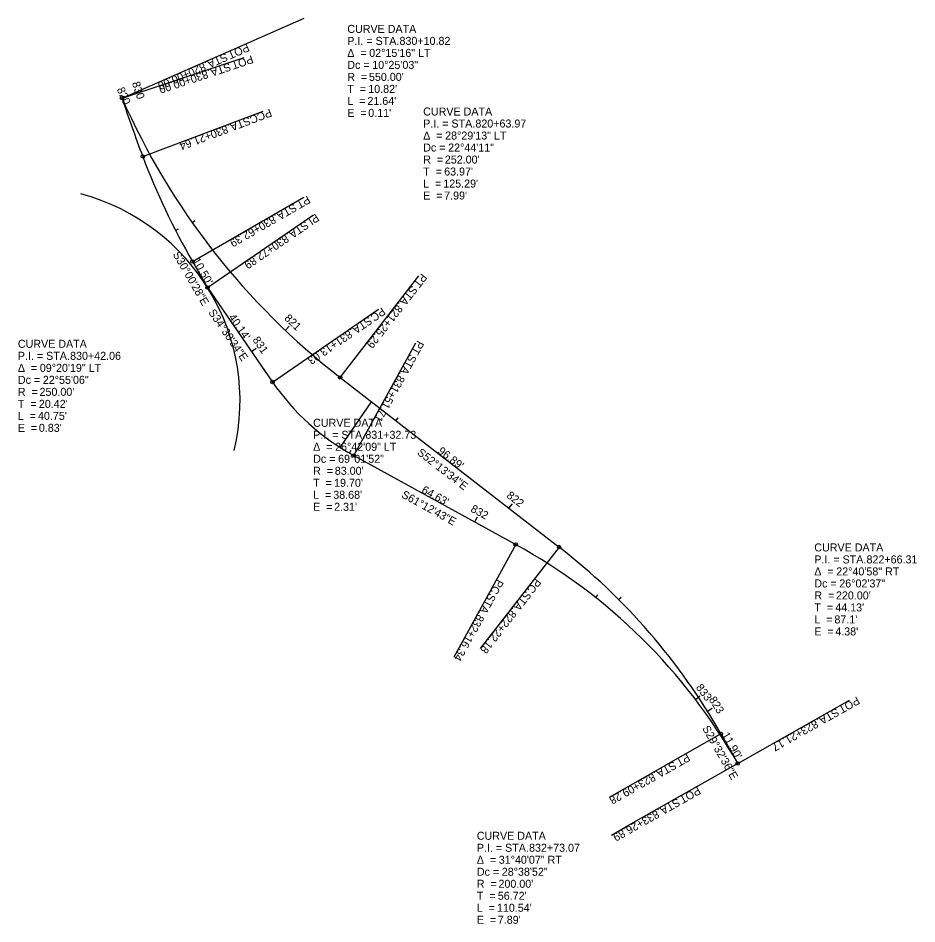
# Model space of a CAD drawing. Extents: x 152712 to 153027, y 329969 to 330286.
import ezdxf

# ---------------------------------------------------------------- set-up
doc = ezdxf.new("R2010")
doc.units = 0
for name, color, linetype in [('DT_X_Break_Line', 7, 'Continuous'), ('DT_X_Contour_Major', 7, 'Continuous'), ('DT_X_Contour_Minor', 7, 'Continuous'), ('DT_X_Contour_Text', 7, 'Continuous'), ('DT_X_Spot_Elev', 7, 'Continuous'), ('DT_X_Triangles', 7, 'Continuous'), ('SV_X_Terrain_Boundary', 7, 'Continuous')]:
    doc.layers.add(name, color=color, linetype=linetype)

msp = doc.modelspace()

# ---------------------------------------------------------------- linework, layer by layer
at = {"layer": 'DT_X_Break_Line'}
for p, q in [((152748.55, 330258.3), (152750.38, 330259.1)), ((152748.55, 330258.3), (152750.45, 330258.93)), ((152773.07, 330214.82), (152774.05, 330215.51)), ((152767.28, 330212), (152768.35, 330212.54)), ((152805.68, 330177.03), (152807.06, 330178.48)), ((152793.82, 330169.69), (152795.46, 330170.82)), ((152844.39, 330145.42), (152845.13, 330146.37)), ((152828.13, 330134.07), (152828.73, 330135.11)), ((152883.92, 330114.8), (152885.14, 330116.38)), ((152871.94, 330109.98), (152872.91, 330111.73)), ((152914.26, 330083.5), (152915.01, 330084.44)), ((152922.3, 330082.83), (152923.15, 330083.67)), ((152949.16, 330047.87), (152950.75, 330049.08)), ((152953.34, 330043.76), (152955.04, 330044.82))]:
    msp.add_line(p, q, dxfattribs=at)
at = {"layer": 'DT_X_Contour_Text'}
for p, q in [((152789.74, 330276.41), (152812.24, 330286.31)), ((152748.55, 330258.3), (152789.74, 330276.41)), ((152748.55, 330258.3), (152791.24, 330272.51)), ((152755.79, 330237.91), (152797.89, 330253.79)), ((152773.21, 330201.12), (152812.17, 330223.62)), ((152778.46, 330192.03), (152815.54, 330217.52)), ((152824.86, 330160.56), (152852.43, 330196.13)), ((152801.2, 330158.95), (152838.28, 330184.45)), ((152829.62, 330133.23), (152851.29, 330172.67)), ((152886.27, 330102.11), (152864.6, 330062.67)), ((152901.45, 330101.21), (152873.88, 330065.64)), ((152963.95, 330025.44), (153003.1, 330047.63)), ((152958.08, 330035.79), (152918.93, 330013.6)), ((152963.95, 330025.44), (152924.8, 330003.25)), ((152919.75, 330000.39), (152924.8, 330003.25))]:
    msp.add_line(p, q, dxfattribs=at)
for centre in [(152748.55, 330258.3), (152748.55, 330258.3), (152755.79, 330237.91), (152773.21, 330201.12), (152778.46, 330192.03), (152824.86, 330160.56), (152801.2, 330158.95), (152829.62, 330133.23), (152886.27, 330102.11), (152901.45, 330101.21), (152958.08, 330035.79), (152963.95, 330025.44), (152963.95, 330025.44)]:
    msp.add_circle(centre, 0.6, dxfattribs=at)
at = {"layer": 'DT_X_Triangles'}
for p, q in [((152773.21, 330201.12), (152778.46, 330192.03)), ((152773.21, 330201.12), (152778.46, 330192.03)), ((152778.46, 330192.03), (152801.2, 330158.95)), ((152824.86, 330160.56), (152901.45, 330101.21)), ((152824.86, 330160.56), (152901.45, 330101.21)), ((152824.86, 330160.56), (152901.45, 330101.21)), ((152829.62, 330133.23), (152886.27, 330102.11)), ((152829.62, 330133.23), (152886.27, 330102.11)), ((152829.62, 330133.23), (152886.27, 330102.11)), ((152958.08, 330035.79), (152963.95, 330025.44)), ((152958.08, 330035.79), (152963.95, 330025.44))]:
    msp.add_line(p, q, dxfattribs=at)
for centre, radius, start, end in [((153270.38, 330432.04), 550, 198.4149, 200.6693), ((152979.23, 330359.75), 252, 203.7392, 232.2261), ((152979.23, 330359.75), 252, 203.7392, 232.2261), ((153270.38, 330432.04), 550, 198.4149, 200.6693), ((152989.69, 330326.15), 250, 200.6693, 210.0079), ((152989.69, 330326.15), 250, 200.6693, 210.0079), ((152989.69, 330326.15), 250, 200.6693, 210.0079), ((152869.59, 330205.97), 83, 214.5095, 241.212), ((152869.59, 330205.97), 83, 214.5095, 241.212), ((152789.95, 329926.82), 200, 29.5434, 61.212), ((152789.95, 329926.82), 200, 29.5434, 61.212), ((152766.69, 329927.31), 220, 29.5434, 52.2261), ((152766.69, 329927.31), 220, 29.5434, 52.2261), ((152766.69, 329927.31), 220, 29.5434, 52.2261)]:
    msp.add_arc(centre, radius, start, end, dxfattribs=at)
at = {"layer": 'SV_X_Terrain_Boundary'}
msp.add_line((152824.83, 330136.08), (152835.88, 330152.02), dxfattribs=at)
msp.add_arc((152714.83, 330152.31), 75, 346.6274, 75.0972, dxfattribs=at)

# ---------------------------------------------------------------- texts
at = {"layer": 'DT_X_Break_Line'}
for s, rotation, p in [('830', 288.4149, (152751.98, 330263.58)), ('820', 293.7392, (152746.65, 330261.42)), ('821', 316.4756, (152805.12, 330181.01)), ('831', 304.5095, (152794.09, 330173.7)), ('822', 322.2261, (152882.85, 330118.78)), ('832', 331.212, (152870.27, 330113.75)), ('833', 307.2462, (152949.17, 330051.99)), ('823', 301.9594, (152953.73, 330047.86))]:
    msp.add_text(s, height=2.8, rotation=rotation, dxfattribs=at).set_placement(p)
at = {"layer": 'DT_X_Contour_Major'}
for s, p in [('CURVE DATA', (152827.36, 330281.14)), ('P.I. = STA. ', (152827.36, 330276.94)), ('830+10.82', (152845.63, 330276.94)), ('Δ  = ', (152827.36, 330272.74)), ('02°15\'16" LT', (152835.04, 330272.74)), ('Dc = ', (152827.36, 330268.54)), ('10°25\'03"', (152836.1, 330268.54)), ('R  = ', (152827.36, 330264.34)), ("550.00'", (152834.94, 330264.34)), ('T  = ', (152827.36, 330260.14)), ("10.82'", (152834.7, 330260.14)), ('L  = ', (152827.36, 330255.94)), ("21.64'", (152834.4, 330255.94)), ('E  = ', (152827.36, 330251.74)), ("0.11'", (152834.7, 330251.74))]:
    msp.add_text(s, height=2.8, rotation=360, dxfattribs=at).set_placement(p)
for s, p in [('CURVE DATA', (152853.91, 330252.22)), ('P.I. = STA. ', (152853.91, 330248.02)), ('820+63.97', (152872.18, 330248.02)), ('Δ  = ', (152853.91, 330243.82)), ('28°29\'13" LT', (152861.59, 330243.82)), ('Dc = ', (152853.91, 330239.62)), ('22°44\'11"', (152862.65, 330239.62)), ('R  = ', (152853.91, 330235.42)), ("252.00'", (152861.49, 330235.42)), ('T  = ', (152853.91, 330231.22)), ("63.97'", (152861.25, 330231.22)), ('L  = ', (152853.91, 330227.02)), ("125.29'", (152860.95, 330227.02)), ('E  = ', (152853.91, 330222.82)), ("7.99'", (152861.25, 330222.82)), ('CURVE DATA', (152712.11, 330170.92)), ('P.I. = STA. ', (152712.11, 330166.72)), ('830+42.06', (152730.38, 330166.72)), ('Δ  = ', (152712.11, 330162.52)), ('09°20\'19" LT', (152719.79, 330162.52)), ('Dc = ', (152712.11, 330158.32)), ('22°55\'06"', (152720.85, 330158.32)), ('R  = ', (152712.11, 330154.12)), ("250.00'", (152719.69, 330154.12)), ('T  = ', (152712.11, 330149.92)), ("20.42'", (152719.45, 330149.92)), ('L  = ', (152712.11, 330145.72)), ("40.75'", (152719.15, 330145.72)), ('CURVE DATA', (152815.41, 330143.29)), ('E  = ', (152712.11, 330141.52)), ("0.83'", (152719.45, 330141.52)), ('P.I. = STA. ', (152815.41, 330139.09)), ('831+32.73', (152833.68, 330139.09)), ('Δ  = ', (152815.41, 330134.89)), ('26°42\'09" LT', (152823.09, 330134.89)), ('Dc = ', (152815.41, 330130.69)), ('69°01\'52"', (152824.15, 330130.69)), ('R  = ', (152815.41, 330126.49)), ("83.00'", (152822.99, 330126.49)), ('T  = ', (152815.41, 330122.29)), ("19.70'", (152822.75, 330122.29)), ('L  = ', (152815.41, 330118.09)), ("38.68'", (152822.45, 330118.09)), ('E  = ', (152815.41, 330113.89)), ("2.31'", (152822.75, 330113.89)), ('CURVE DATA', (152990.75, 330099.67)), ('P.I. = STA. ', (152990.75, 330095.47)), ('822+66.31', (153009.02, 330095.47)), ('Δ  = ', (152990.75, 330091.27)), ('22°40\'58" RT', (152998.43, 330091.27)), ('Dc = ', (152990.75, 330087.07)), ('26°02\'37"', (152999.49, 330087.07)), ('R  = ', (152990.75, 330082.87)), ("220.00'", (152998.33, 330082.87)), ('T  = ', (152990.75, 330078.67)), ("44.13'", (152998.09, 330078.67)), ('L  = ', (152990.75, 330074.47)), ("87.1'", (152997.79, 330074.47)), ('E  = ', (152990.75, 330070.27)), ("4.38'", (152998.09, 330070.27)), ('CURVE DATA', (152872.68, 329998.76)), ('P.I. = STA. ', (152872.68, 329994.56)), ('832+73.07', (152890.95, 329994.56)), ('Δ  = ', (152872.68, 329990.36)), ('31°40\'07" RT', (152880.36, 329990.36)), ('Dc = ', (152872.68, 329986.16)), ('28°38\'52"', (152881.42, 329986.16)), ('R  = ', (152872.68, 329981.96)), ("200.00'", (152880.26, 329981.96)), ('T  = ', (152872.68, 329977.76)), ("56.72'", (152880.02, 329977.76)), ('L  = ', (152872.68, 329973.56)), ("110.54'", (152879.72, 329973.56)), ('E  = ', (152872.68, 329969.36)), ("7.89'", (152880.02, 329969.36))]:
    msp.add_text(s, height=2.8, dxfattribs=at).set_placement(p)
at = {"layer": 'DT_X_Contour_Minor'}
for s, rotation, p in [('S30°00\'28"E', 300.0079, (152766.2, 330203.65)), ('S34°30\'34"E', 304.5095, (152778.62, 330183.31)), ('S52°13\'34"E', 322.2261, (152851.57, 330133.79)), ('S61°12\'43"E', 331.212, (152846.05, 330118.73)), ('S29°32\'36"E', 299.5434, (152951.45, 330037.77))]:
    msp.add_text(s, height=2.8, rotation=rotation, dxfattribs=at).set_placement(p)
at = {"layer": 'DT_X_Contour_Text'}
for s, rotation, p in [('POT', 203.7392, (152792.32, 330277.5)), (' STA. ', 203.7392, (152785.73, 330274.6)), ('POT', 198.4149, (152793.91, 330273.36)), ('820+00.00', 203.7392, (152777.08, 330270.8)), (' STA. ', 198.4149, (152787.08, 330271.08)), ('830+00.00', 198.4149, (152778.11, 330268.1)), ('PCC', 200.6693, (152800.31, 330254.66)), (' STA. ', 200.6693, (152793.86, 330252.22)), ('830+21.64', 200.6693, (152785.02, 330248.89)), (' STA. ', 210.0079, (152809.57, 330222.07)), ('PT', 210.0079, (152813.39, 330224.28)), ('830+62.39', 210.0079, (152801.38, 330217.34)), (' STA. ', 214.5095, (152813.48, 330216.06)), ('PI', 214.5095, (152816.28, 330217.98)), ('830+72.89', 214.5095, (152805.69, 330210.7)), ('PT', 232.2261, (152853.31, 330197.19)), (' STA. ', 232.2261, (152850.6, 330193.7)), ('821+25.29', 232.2261, (152844.81, 330186.23)), ('PC', 214.5095, (152839.47, 330185.21)), (' STA. ', 214.5095, (152835.69, 330182.62)), ('831+13.03', 214.5095, (152827.9, 330177.26)), ('PT', 241.212, (152851.91, 330173.71)), (' STA. ', 241.212, (152849.79, 330169.84)), ('831+51.71', 241.212, (152845.23, 330161.56)), ('PC', 241.212, (152879.76, 330090.18)), ('PC', 232.2261, (152893.2, 330090.5)), (' STA. ', 241.212, (152877.55, 330086.16)), (' STA. ', 232.2261, (152890.39, 330086.87)), ('822+22.18', 232.2261, (152884.6, 330079.4)), ('832+16.34', 241.212, (152873, 330077.88)), ('POT', 209.5434, (153005.62, 330049.01)), (' STA. ', 209.5434, (152999.35, 330045.46)), ('823+21.17', 209.5434, (152991.13, 330040.8)), ('PT', 209.5434, (152946.27, 330029.05)), (' STA. ', 209.5434, (152942.43, 330026.87)), ('823+09.28', 209.5434, (152934.2, 330022.21)), ('POT', 209.5434, (152949.98, 330017.47)), (' STA. ', 209.5434, (152943.71, 330013.92)), ('833+26.89', 209.5434, (152935.49, 330009.26))]:
    msp.add_text(s, height=2.8, rotation=rotation, dxfattribs=at).set_placement(p)
at = {"layer": 'DT_X_Spot_Elev'}
for s, rotation, p in [("10.50'", 300.0079, (152773.09, 330201.41)), ("40.14'", 304.5095, (152785.66, 330181.63)), ("96.89'", 322.2261, (152858.79, 330134.32)), ("64.63'", 331.212, (152853.09, 330120.38)), ("11.90'", 299.5434, (152958.31, 330035.48))]:
    msp.add_text(s, height=2.8, rotation=rotation, dxfattribs=at).set_placement(p)

doc.saveas('drawing.dxf')
